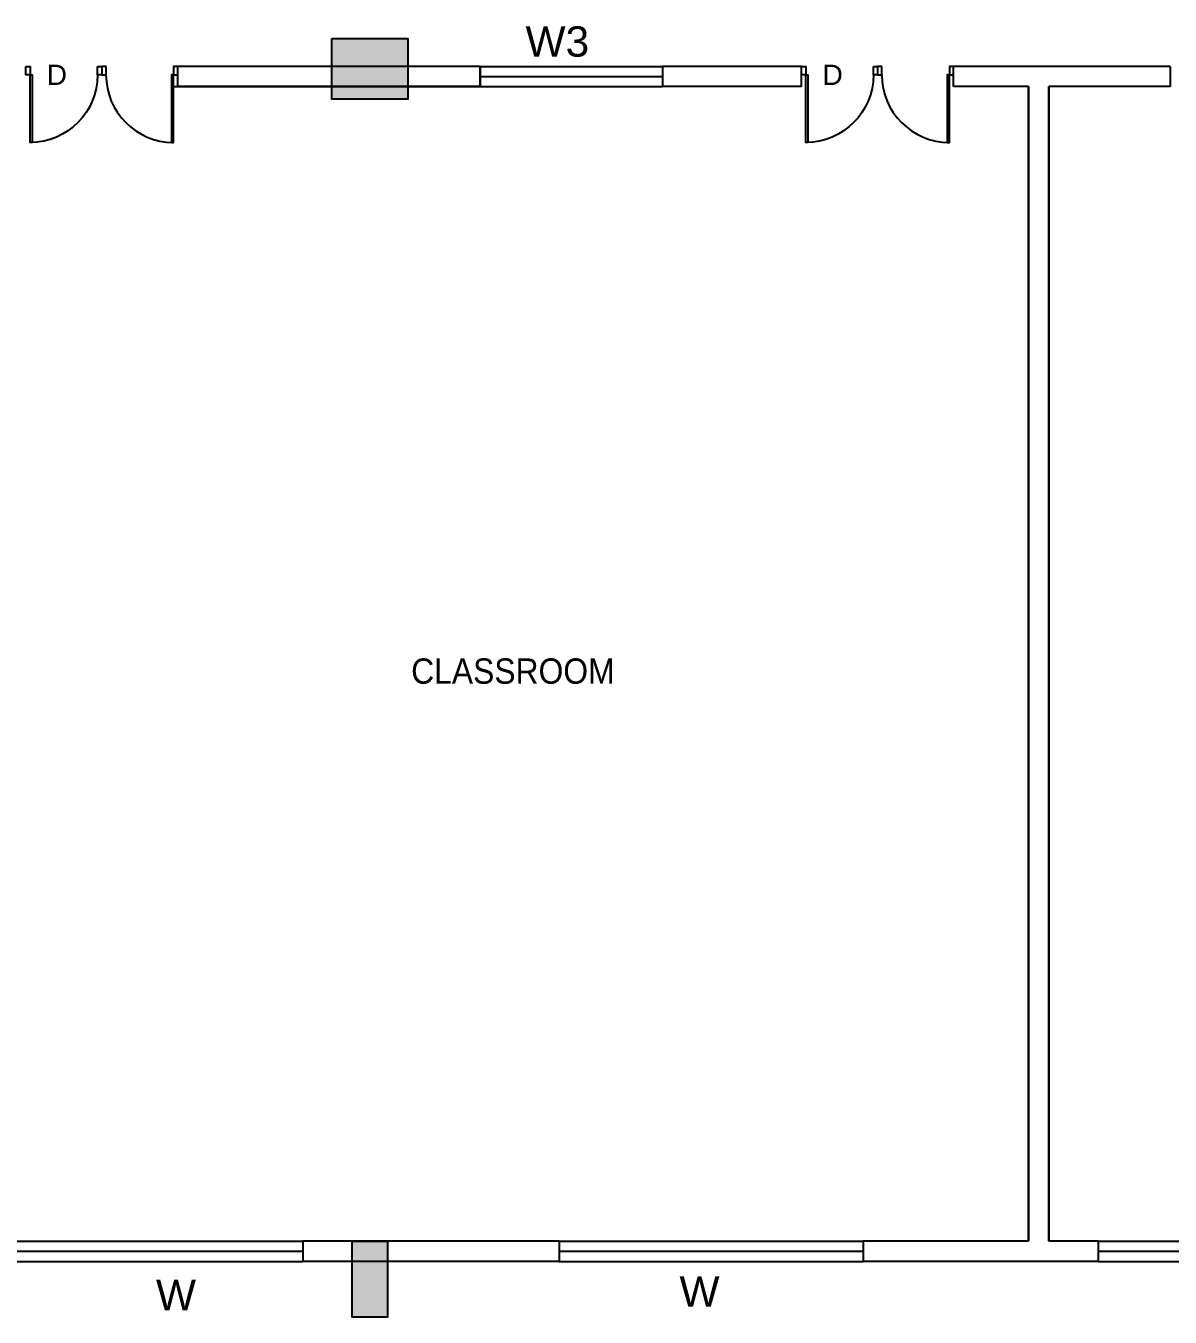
# Model space of a CAD drawing. Extents: x 53439 to 79867, y -144071 to -73305.
# Drawn here: x 65653 to 66782, y -85744 to -84470 of the extents above; entities that cross this region are included whole.
import ezdxf

# ---------------------------------------------------------------- set-up
doc = ezdxf.new("R2010")
doc.units = 0
doc.header["$LTSCALE"] = 0.1
doc.header["$MEASUREMENT"] = 0
doc.layers.get('0').update_dxf_attribs({"linetype": 'CONTINUOUS'})
for name, color, linetype in [('DOOR', 30, 'CONTINUOUS'), ('TEXT', 7, 'CONTINUOUS'), ('THIN_HA', 253, 'CONTINUOUS'), ('WALL', 6, 'CONTINUOUS'), ('WIN', 102, 'CONTINUOUS')]:
    doc.layers.add(name, color=color, linetype=linetype)
doc.styles.add('DIM', font='arial.ttf', dxfattribs={"width": 0.7, "height": 1})
doc.styles.add('DUTCH', font='arial.ttf')

# ---------------------------------------------------------------- blocks, each defined once
blk = doc.blocks.new('A$C764D24B9')
at = {"layer": 'DOOR'}
for points in [[(0.056, 0.111), (0.083, 0.111), (0.083, 1), (0.056, 1)], [(0, 0), (0.056, 0), (0.056, 0.111), (0, 0.111)], [(0.944, 0), (1, 0), (1, 0.111), (0.944, 0.111)]]:
    blk.add_lwpolyline(points, close=True, dxfattribs=at)
blk.add_arc((0.056, 0.111), 0.889, 0, 90, dxfattribs=at)
blk = doc.blocks.new('YTTU')
at = {"layer": 'THIN_HA', "linetype": 'CONTINUOUS', "ltscale": 0.1}
blk.add_hatch(color=2, dxfattribs=at).paths.add_polyline_path([(-6879.58, -1156.369), (-6878.83, -1156.369), (-6878.83, -1156.969), (-6879.58, -1156.969)])
at = {"layer": 'THIN_HA', "color": 2, "linetype": 'CONTINUOUS', "ltscale": 0.1}
blk.add_lwpolyline([(-6879.58, -1156.369), (-6878.83, -1156.369), (-6878.83, -1156.969), (-6879.58, -1156.969)], close=True, dxfattribs=at)
blk = doc.blocks.new('HYTYH')
at = {"layer": 'THIN_HA', "linetype": 'CONTINUOUS', "ltscale": 0.1}
blk.add_hatch(color=2, dxfattribs=at).paths.add_polyline_path([(-6868.53, -1168.239), (-6868.18, -1168.239), (-6868.18, -1168.989), (-6868.53, -1168.989)])
at = {"layer": 'THIN_HA', "color": 2, "linetype": 'CONTINUOUS', "ltscale": 0.1}
blk.add_lwpolyline([(-6868.53, -1168.239), (-6868.18, -1168.239), (-6868.18, -1168.989), (-6868.53, -1168.989)], close=True, dxfattribs=at)
at = {"layer": 'THIN_HA', "color": 2, "linetype": 'CONTINUOUS'}
blk.add_blockref('YTTU', (10.85, 0), dxfattribs=at)

msp = doc.modelspace()

# ---------------------------------------------------------------- linework, layer by layer
at = {"layer": 'WALL', "linetype": 'CONTINUOUS', "ltscale": 0.1}
for p, q in [((66101.22, -84509.99, 0), (65802.72, -84509.99, 0)), ((66101.22, -84509.99, 0), (65802.72, -84509.99, 0)), ((66101.22, -84509.99, 0), (65802.72, -84509.99, 0)), ((66101.22, -84509.99, 0), (65802.72, -84509.99, 0)), ((66101.22, -84509.99, 0), (65802.72, -84509.99, 0)), ((65954.89, -84509.99, 0), (65802.72, -84509.99, 0)), ((66101.22, -84509.99, 0), (65802.72, -84509.99, 0)), ((66101.22, -84509.99, 0), (65802.72, -84509.99, 0)), ((65954.89, -84509.99, 0), (65802.72, -84509.99, 0)), ((65802.72, -84529.99, 0), (65802.72, -84509.99)), ((66101.22, -84509.99), (66101.22, -84529.99)), ((66418.53, -84509.99, 0), (66281.22, -84509.99, 0)), ((66418.53, -84509.99, 0), (66281.22, -84509.99, 0)), ((66418.53, -84509.99, 0), (66281.22, -84509.99, 0)), ((66418.53, -84509.99, 0), (66281.22, -84509.99, 0)), ((66418.53, -84509.99, 0), (66281.22, -84509.99, 0)), ((66281.22, -84509.99), (66281.22, -84529.99)), ((66418.53, -84529.99, 0), (66418.53, -84509.99)), ((66782.32, -84509.99), (66568.53, -84509.99)), ((66782.32, -84509.99), (66568.53, -84509.99)), ((66782.32, -84509.99), (66568.53, -84509.99)), ((66782.32, -84509.99), (66568.53, -84509.99)), ((66782.32, -84509.99), (66568.53, -84509.99)), ((66568.53, -84529.99, 0), (66568.53, -84509.99)), ((66782.32, -84509.99, 0), (66782.32, -84529.99)), ((65798.55, -84529.99), (66101.22, -84529.99)), ((66101.22, -84529.99), (65802.72, -84529.99)), ((66101.22, -84529.99), (65802.72, -84529.99)), ((66101.22, -84529.99), (65802.72, -84529.99)), ((66394.89, -84529.99), (66281.22, -84529.99)), ((66394.89, -84529.99), (66281.22, -84529.99)), ((66418.53, -84529.99), (66281.22, -84529.99)), ((66642.39, -84529.99), (66568.53, -84529.99)), ((66642.39, -85669.49), (66642.39, -84529.99)), ((66642.39, -85669.49), (66642.39, -84529.99)), ((66642.39, -85669.49), (66642.39, -84529.99)), ((66642.39, -85669.49), (66642.39, -84529.99)), ((66642.39, -84529.99), (66642.39, -85669.49)), ((66662.39, -85669.49), (66662.39, -84529.99)), ((66782.32, -84529.99), (66662.39, -84529.99)), ((66782.32, -84529.99), (66662.39, -84529.99)), ((66782.32, -84529.99), (66662.39, -84529.99)), ((66662.39, -84529.99), (66662.39, -85669.49)), ((66662.39, -85669.49), (66662.39, -84529.99)), ((66782.32, -84529.99), (66662.39, -84529.99)), ((66662.39, -84529.99), (66662.39, -85669.49)), ((66662.39, -84529.99), (66662.39, -85669.49)), ((66662.39, -85669.49), (66662.39, -84529.99)), ((66662.39, -84529.99), (66662.39, -85669.49)), ((66662.39, -85669.49), (66662.39, -84529.99)), ((66662.39, -84529.99), (66662.39, -85669.49)), ((66662.39, -84529.99), (66662.39, -85669.49)), ((66179.24, -85669.49), (65926.14, -85669.49)), ((66179.24, -85669.49), (65926.14, -85669.49)), ((66179.24, -85669.49), (65926.14, -85669.49)), ((66179.24, -85669.49), (65926.14, -85669.49)), ((66179.24, -85669.49), (65926.14, -85669.49)), ((66179.24, -85669.49, 0), (65926.14, -85669.49, 0)), ((66179.24, -85669.49, 0), (65926.14, -85669.49, 0)), ((66179.24, -85669.49, 0), (65926.14, -85669.49, 0)), ((65926.14, -85669.49, 0), (65926.14, -85689.49, 0)), ((65926.14, -85669.49, 0), (65926.14, -85689.49, 0)), ((66179.24, -85669.49, 0), (66179.24, -85689.49, 0)), ((66179.24, -85669.49, 0), (66179.24, -85689.49, 0)), ((66642.39, -85669.49), (66479.24, -85669.49)), ((66642.39, -85669.49), (66479.24, -85669.49)), ((66642.39, -85669.49), (66479.24, -85669.49)), ((66642.39, -85669.49), (66479.24, -85669.49)), ((66479.24, -85669.49, 0), (66479.24, -85689.49, 0)), ((66479.24, -85669.49, 0), (66479.24, -85689.49, 0)), ((66711.14, -85669.49), (66662.39, -85669.49)), ((66711.14, -85669.49), (66662.39, -85669.49)), ((66711.14, -85669.49), (66662.39, -85669.49)), ((66711.14, -85669.49), (66662.39, -85669.49)), ((66711.14, -85669.49), (66703.14, -85669.49)), ((66711.14, -85669.49), (66711.14, -85689.49)), ((66711.14, -85669.49), (66711.14, -85689.49)), ((66179.24, -85689.49), (65926.14, -85689.49)), ((66179.24, -85689.49), (65974.89, -85689.49)), ((66711.14, -85689.49), (66479.24, -85689.49)), ((66711.14, -85689.49), (66703.14, -85689.49))]:
    msp.add_line(p, q, dxfattribs=at)
for points in [[(66101.22, -84529.99), (66101.22, -84509.99)], [(65926.14, -85669.49), (65926.14, -85689.49)], [(65926.14, -85669.49), (65926.14, -85689.49)], [(66179.24, -85669.49), (66179.24, -85689.49)], [(66179.24, -85669.49), (66179.24, -85689.49)], [(66711.14, -85669.49), (66711.14, -85689.49)], [(66711.14, -85669.49), (66711.14, -85689.49)]]:
    msp.add_lwpolyline(points, dxfattribs=at)
at = {"layer": 'WIN'}
for p, q in [((66101.22, -84509.99), (66281.22, -84509.99)), ((66101.22, -84519.99), (66281.22, -84519.99)), ((66101.22, -84529.99), (66281.22, -84529.99)), ((65626.14, -85669.49), (65926.14, -85669.49)), ((65626.14, -85669.49), (65926.14, -85669.49)), ((66179.24, -85669.49, 0), (66479.24, -85669.49, 0)), ((66179.24, -85669.49, 0), (66479.24, -85669.49, 0)), ((66711.14, -85669.49), (67011.14, -85669.49)), ((65626.14, -85679.49), (65926.14, -85679.49)), ((65626.14, -85679.49), (65926.14, -85679.49)), ((66179.24, -85679.49, 0), (66479.24, -85679.49, 0)), ((66179.24, -85679.49, 0), (66479.24, -85679.49, 0)), ((66711.14, -85679.49), (67011.14, -85679.49)), ((65626.14, -85689.49), (65926.14, -85689.49)), ((65626.14, -85689.49), (65926.14, -85689.49)), ((66179.24, -85689.49, 0), (66479.24, -85689.49, 0)), ((66179.24, -85689.49, 0), (66479.24, -85689.49, 0)), ((66711.14, -85689.49), (67011.14, -85689.49))]:
    msp.add_line(p, q, dxfattribs=at)

# ---------------------------------------------------------------- block references
at = {"layer": 'THIN_HA', "color": 2, "linetype": 'CONTINUOUS', "xscale": 100, "yscale": 100, "zscale": 100}
msp.add_blockref('HYTYH', (752827.85, 31154.42), dxfattribs=at)
at = {"layer": 'WALL', "linetype": 'CONTINUOUS', "ltscale": 0.1, "rotation": 180}
for p, xscale, yscale, zscale in [((65652.72, -84509.99), -75.00000000101863, 75.00000000106229, 75.0000000010459), ((65802.72, -84509.99), 75.00000000101863, 75.00000000101863, 75.00000000101863), ((66418.53, -84509.99), -75.00000000101863, 75.00000000106229, 75.0000000010459), ((66568.53, -84509.99), 75.00000000101863, 75.00000000101863, 75.00000000101863)]:
    msp.add_blockref('A$C764D24B9', p, dxfattribs=dict(at, xscale=xscale, yscale=yscale, zscale=zscale))

# ---------------------------------------------------------------- texts
at = {"style": 'DIM'}
for s, height, p in [('W3', 30, (66145.96, -84500.41)), ('D', 20, (65673.22, -84528.3)), ('D', 20, (66439.04, -84528.3)), ('W', 30, (65781.18, -85737.58)), ('W', 30, (66297.94, -85734.25)), ('W', 30, (66297.94, -85734.25))]:
    msp.add_text(s, height=height, dxfattribs=at).set_placement(p)
at = {"layer": 'TEXT', "style": 'DUTCH', "width": 0.9}
msp.add_text('CLASSROOM', height=25, dxfattribs=at).set_placement((66033.09, -85119.3))

doc.saveas('drawing.dxf')
